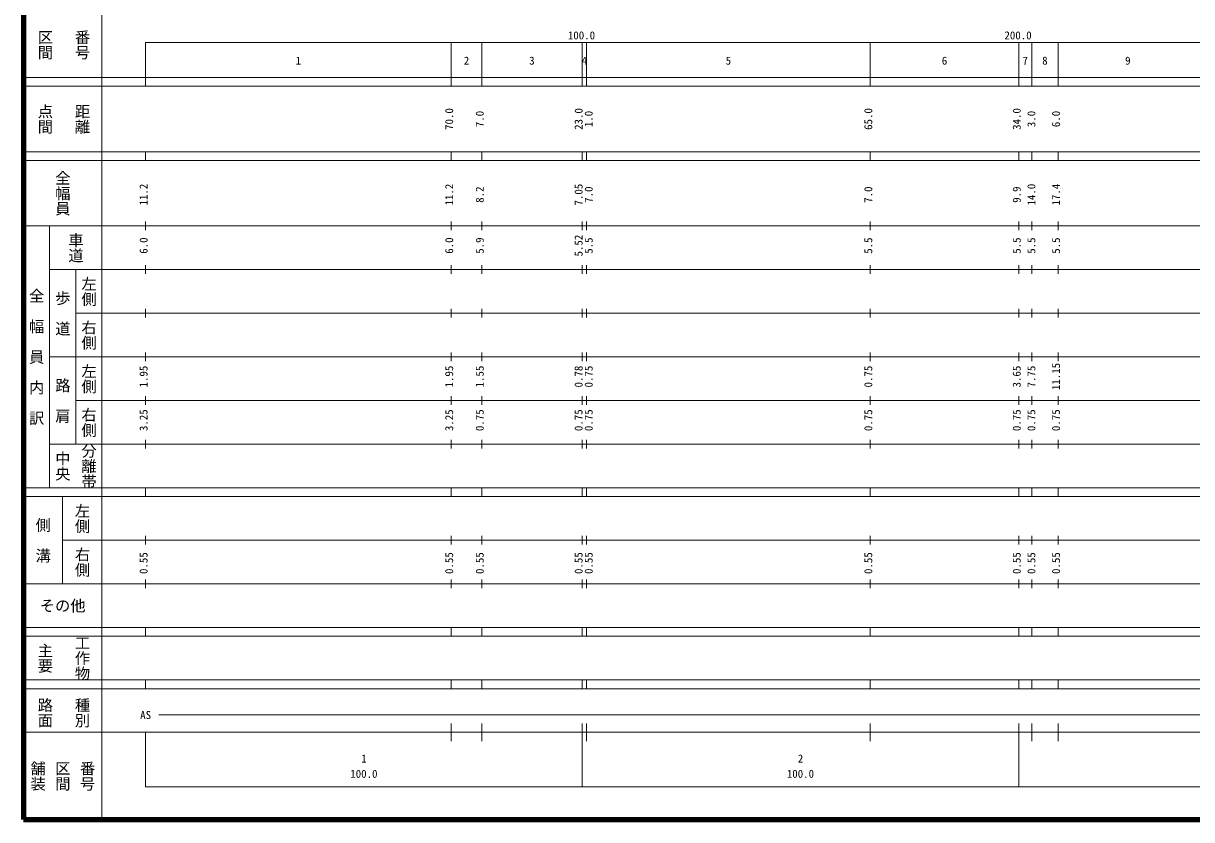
# Model space of a CAD drawing. Units: millimetres on the paper, enlarged 1000 times. Extents: x 40000 to 680000, y 20000 to 380000.
# Drawn here: x 40000 to 307608, y 20000 to 202409 of the extents above; entities that cross this region are included whole.
import ezdxf
from ezdxf.enums import TextEntityAlignment as Align

# ---------------------------------------------------------------- set-up
doc = ezdxf.new("R2010")
doc.units = ezdxf.units.MM
doc.header["$LTSCALE"] = 1000
doc.layers.add('M-TTL', color=2, linetype='Continuous', lineweight=140)
doc.layers.add('M-TTL-BAND', color=7, linetype='Continuous', lineweight=13)
doc.styles.add('@ＭＳ ゴシック', font='')
doc.styles.add('ＭＳ ゴシック', font='')
doc.styles.get('@ＭＳ ゴシック').set_extended_font_data('@MS Gothic')
doc.styles.get('ＭＳ ゴシック').set_extended_font_data('MS Gothic')

msp = doc.modelspace()

# ---------------------------------------------------------------- linework, layer by layer
at = {"layer": 'M-TTL'}
for p, q in [((40000, 380000), (40000, 20000)), ((40000, 20000), (680000, 20000))]:
    msp.add_line(p, q, dxfattribs=at)
at = {"layer": 'M-TTL-BAND'}
for p, q in [((58000, 370000), (58000, 20000)), ((68000, 198000), (579000, 198000)), ((68000, 198000), (68000, 188000)), ((138000, 188000), (138000, 198000)), ((145000, 188000), (145000, 198000)), ((168000, 188000), (168000, 198000)), ((169000, 188000), (169000, 198000)), ((234000, 188000), (234000, 198000)), ((268000, 188000), (268000, 198000)), ((271000, 188000), (271000, 198000)), ((277000, 188000), (277000, 198000)), ((40000, 190000), (579000, 190000)), ((40000, 188000), (579000, 188000)), ((40000, 173000), (579000, 173000)), ((68000, 171000), (68000, 173000)), ((138000, 171000), (138000, 173000)), ((145000, 171000), (145000, 173000)), ((168000, 171000), (168000, 173000)), ((169000, 171000), (169000, 173000)), ((234000, 171000), (234000, 173000)), ((268000, 171000), (268000, 173000)), ((271000, 171000), (271000, 173000)), ((277000, 171000), (277000, 173000)), ((40000, 171000), (579000, 171000)), ((40000, 156000), (579000, 156000)), ((46000, 96000), (46000, 156000)), ((68000, 155000), (68000, 157000)), ((138000, 155000), (138000, 157000)), ((145000, 155000), (145000, 157000)), ((168000, 155000), (168000, 157000)), ((169000, 155000), (169000, 157000)), ((234000, 155000), (234000, 157000)), ((268000, 155000), (268000, 157000)), ((271000, 155000), (271000, 157000)), ((277000, 155000), (277000, 157000)), ((46000, 146000), (579000, 146000)), ((52000, 146000), (52000, 106000)), ((68000, 145000), (68000, 147000)), ((138000, 145000), (138000, 147000)), ((145000, 145000), (145000, 147000)), ((168000, 145000), (168000, 147000)), ((169000, 145000), (169000, 147000)), ((234000, 145000), (234000, 147000)), ((268000, 145000), (268000, 147000)), ((271000, 145000), (271000, 147000)), ((277000, 145000), (277000, 147000)), ((68000, 135000), (68000, 137000)), ((138000, 135000), (138000, 137000)), ((145000, 135000), (145000, 137000)), ((168000, 135000), (168000, 137000)), ((169000, 135000), (169000, 137000)), ((234000, 135000), (234000, 137000)), ((268000, 135000), (268000, 137000)), ((271000, 135000), (271000, 137000)), ((277000, 135000), (277000, 137000)), ((52000, 136000), (579000, 136000)), ((46000, 126000), (579000, 126000)), ((68000, 125000), (68000, 127000)), ((138000, 125000), (138000, 127000)), ((145000, 125000), (145000, 127000)), ((168000, 125000), (168000, 127000)), ((169000, 125000), (169000, 127000)), ((234000, 125000), (234000, 127000)), ((268000, 125000), (268000, 127000)), ((271000, 125000), (271000, 127000)), ((277000, 125000), (277000, 127000)), ((52000, 116000), (579000, 116000)), ((68000, 115000), (68000, 117000)), ((138000, 115000), (138000, 117000)), ((145000, 115000), (145000, 117000)), ((168000, 115000), (168000, 117000)), ((169000, 115000), (169000, 117000)), ((234000, 115000), (234000, 117000)), ((268000, 115000), (268000, 117000)), ((271000, 115000), (271000, 117000)), ((277000, 115000), (277000, 117000)), ((46000, 106000), (579000, 106000)), ((68000, 105000), (68000, 107000)), ((138000, 105000), (138000, 107000)), ((145000, 105000), (145000, 107000)), ((168000, 105000), (168000, 107000)), ((169000, 105000), (169000, 107000)), ((234000, 105000), (234000, 107000)), ((268000, 105000), (268000, 107000)), ((271000, 105000), (271000, 107000)), ((277000, 105000), (277000, 107000)), ((40000, 96000), (579000, 96000)), ((40000, 94000), (579000, 94000)), ((49000, 94000), (49000, 74000)), ((68000, 94000), (68000, 96000)), ((138000, 94000), (138000, 96000)), ((145000, 94000), (145000, 96000)), ((168000, 94000), (168000, 96000)), ((169000, 94000), (169000, 96000)), ((234000, 94000), (234000, 96000)), ((268000, 94000), (268000, 96000)), ((271000, 94000), (271000, 96000)), ((277000, 94000), (277000, 96000)), ((49000, 84000), (579000, 84000)), ((68000, 83000), (68000, 85000)), ((138000, 83000), (138000, 85000)), ((145000, 83000), (145000, 85000)), ((168000, 83000), (168000, 85000)), ((169000, 83000), (169000, 85000)), ((234000, 83000), (234000, 85000)), ((268000, 83000), (268000, 85000)), ((271000, 83000), (271000, 85000)), ((277000, 83000), (277000, 85000)), ((68000, 73000), (68000, 75000)), ((138000, 73000), (138000, 75000)), ((145000, 73000), (145000, 75000)), ((168000, 73000), (168000, 75000)), ((169000, 73000), (169000, 75000)), ((234000, 73000), (234000, 75000)), ((268000, 73000), (268000, 75000)), ((271000, 73000), (271000, 75000)), ((277000, 73000), (277000, 75000)), ((40000, 74000), (579000, 74000)), ((40000, 64000), (579000, 64000)), ((40000, 62000), (579000, 62000)), ((68000, 62000), (68000, 64000)), ((138000, 62000), (138000, 64000)), ((145000, 62000), (145000, 64000)), ((168000, 62000), (168000, 64000)), ((169000, 62000), (169000, 64000)), ((234000, 62000), (234000, 64000)), ((268000, 62000), (268000, 64000)), ((271000, 62000), (271000, 64000)), ((277000, 62000), (277000, 64000)), ((40000, 52000), (579000, 52000)), ((68000, 50000), (68000, 52000)), ((138000, 50000), (138000, 52000)), ((145000, 50000), (145000, 52000)), ((168000, 50000), (168000, 52000)), ((169000, 50000), (169000, 52000)), ((234000, 50000), (234000, 52000)), ((268000, 50000), (268000, 52000)), ((271000, 50000), (271000, 52000)), ((277000, 50000), (277000, 52000)), ((40000, 50000), (579000, 50000)), ((71000, 44000), (557000, 44000)), ((138000, 38000), (138000, 42000)), ((145000, 38000), (145000, 42000)), ((168000, 27500), (168000, 42000)), ((169000, 38000), (169000, 42000)), ((234000, 38000), (234000, 42000)), ((268000, 27500), (268000, 42000)), ((271000, 38000), (271000, 42000)), ((277000, 38000), (277000, 42000)), ((40000, 40000), (579000, 40000)), ((68000, 40000), (68000, 27500)), ((68000, 27500), (579000, 27500))]:
    msp.add_line(p, q, dxfattribs=at)

# ---------------------------------------------------------------- texts
at = {"layer": 'M-TTL-BAND', "style": '@ＭＳ ゴシック'}
for s, p in [('番号', (53500, 197500)), ('区間', (45000, 197500)), ('点間', (45000, 180500)), ('距離', (53500, 180500)), ('全幅員', (49000, 163500)), ('車道', (52000, 151000)), ('左側', (55000, 141000)), ('全\u3000幅\u3000員\u3000内\u3000訳', (43000, 126000)), ('歩\u3000道', (49000, 136000)), ('右側', (55000, 131000)), ('左側', (55000, 121000)), ('路\u3000肩', (49000, 116000)), ('右側', (55000, 111000)), ('分離帯', (55000, 101000)), ('中央', (49000, 101000)), ('左側', (53500, 89000)), ('側\u3000溝', (44500, 84000)), ('右側', (53500, 79000)), ('工作物', (53500, 57000)), ('主要', (45000, 57000)), ('路面', (45000, 44500)), ('種別', (53500, 44500)), ('舗装', (43333, 30000)), ('区間', (49000, 30000)), ('番号', (54667, 30000))]:
    msp.add_text(s, height=2566, rotation=270, dxfattribs=at).set_placement(p, align=Align.MIDDLE_CENTER)
at = {"layer": 'M-TTL-BAND', "style": 'ＭＳ ゴシック'}
for s, p in [('100.0', (167844, 198195)), ('200.0', (267844, 198195)), ('1', (103000, 192405)), ('2', (141500, 192405)), ('3', (156500, 192405)), ('4', (168500, 192405)), ('5', (201500, 192405)), ('6', (251000, 192405)), ('7', (269500, 192405)), ('8', (274000, 192405)), ('9', (293000, 192405)), ('AS', (68000, 42500)), ('1', (118000, 32523)), ('2', (218000, 32523)), ('100.0', (118000, 29033)), ('100.0', (218000, 29033))]:
    msp.add_text(s, height=1833, dxfattribs=at).set_placement(p, align=Align.BOTTOM_CENTER)
for s, p in [('70.0', (139000, 180500)), ('7.0', (146000, 180500)), ('23.0', (168645, 180500)), ('1.0', (170951, 180500)), ('65.0', (235000, 180500)), ('34.0', (269000, 180500)), ('3.0', (272358, 180500)), ('6.0', (278000, 180500)), ('11.2', (69000, 163174)), ('11.2', (139000, 163174)), ('8.2', (146000, 163174)), ('7.05', (168645, 163174)), ('7.0', (170951, 163174)), ('7.0', (235000, 163174)), ('9.9', (269000, 163174)), ('14.0', (272358, 163174)), ('17.4', (278000, 163174)), ('6.0', (69000, 151500)), ('6.0', (139000, 151500)), ('5.9', (146000, 151500)), ('5.52', (168645, 151500)), ('5.5', (170951, 151500)), ('5.5', (235000, 151500)), ('5.5', (269000, 151500)), ('5.5', (272358, 151500)), ('5.5', (278000, 151500)), ('1.95', (69000, 121500)), ('1.95', (139000, 121500)), ('1.55', (146000, 121500)), ('0.78', (168645, 121500)), ('0.75', (170951, 121500)), ('0.75', (235000, 121500)), ('3.65', (269000, 121500)), ('7.75', (272358, 121500)), ('11.15', (278000, 121500)), ('3.25', (69000, 111500)), ('3.25', (139000, 111500)), ('0.75', (146000, 111500)), ('0.75', (168645, 111500)), ('0.75', (170951, 111500)), ('0.75', (235000, 111500)), ('0.75', (269000, 111500)), ('0.75', (272358, 111500)), ('0.75', (278000, 111500)), ('0.55', (69000, 78764)), ('0.55', (139000, 78764)), ('0.55', (146000, 78764)), ('0.55', (168645, 78764)), ('0.55', (170951, 78764)), ('0.55', (235000, 78764)), ('0.55', (269000, 78764)), ('0.55', (272358, 78764)), ('0.55', (278000, 78764))]:
    msp.add_text(s, height=1833, rotation=90, dxfattribs=at).set_placement(p, align=Align.BOTTOM_CENTER)
msp.add_text('その他', height=2566, dxfattribs=at).set_placement((49000, 69000), align=Align.MIDDLE_CENTER)

doc.saveas('drawing.dxf')
